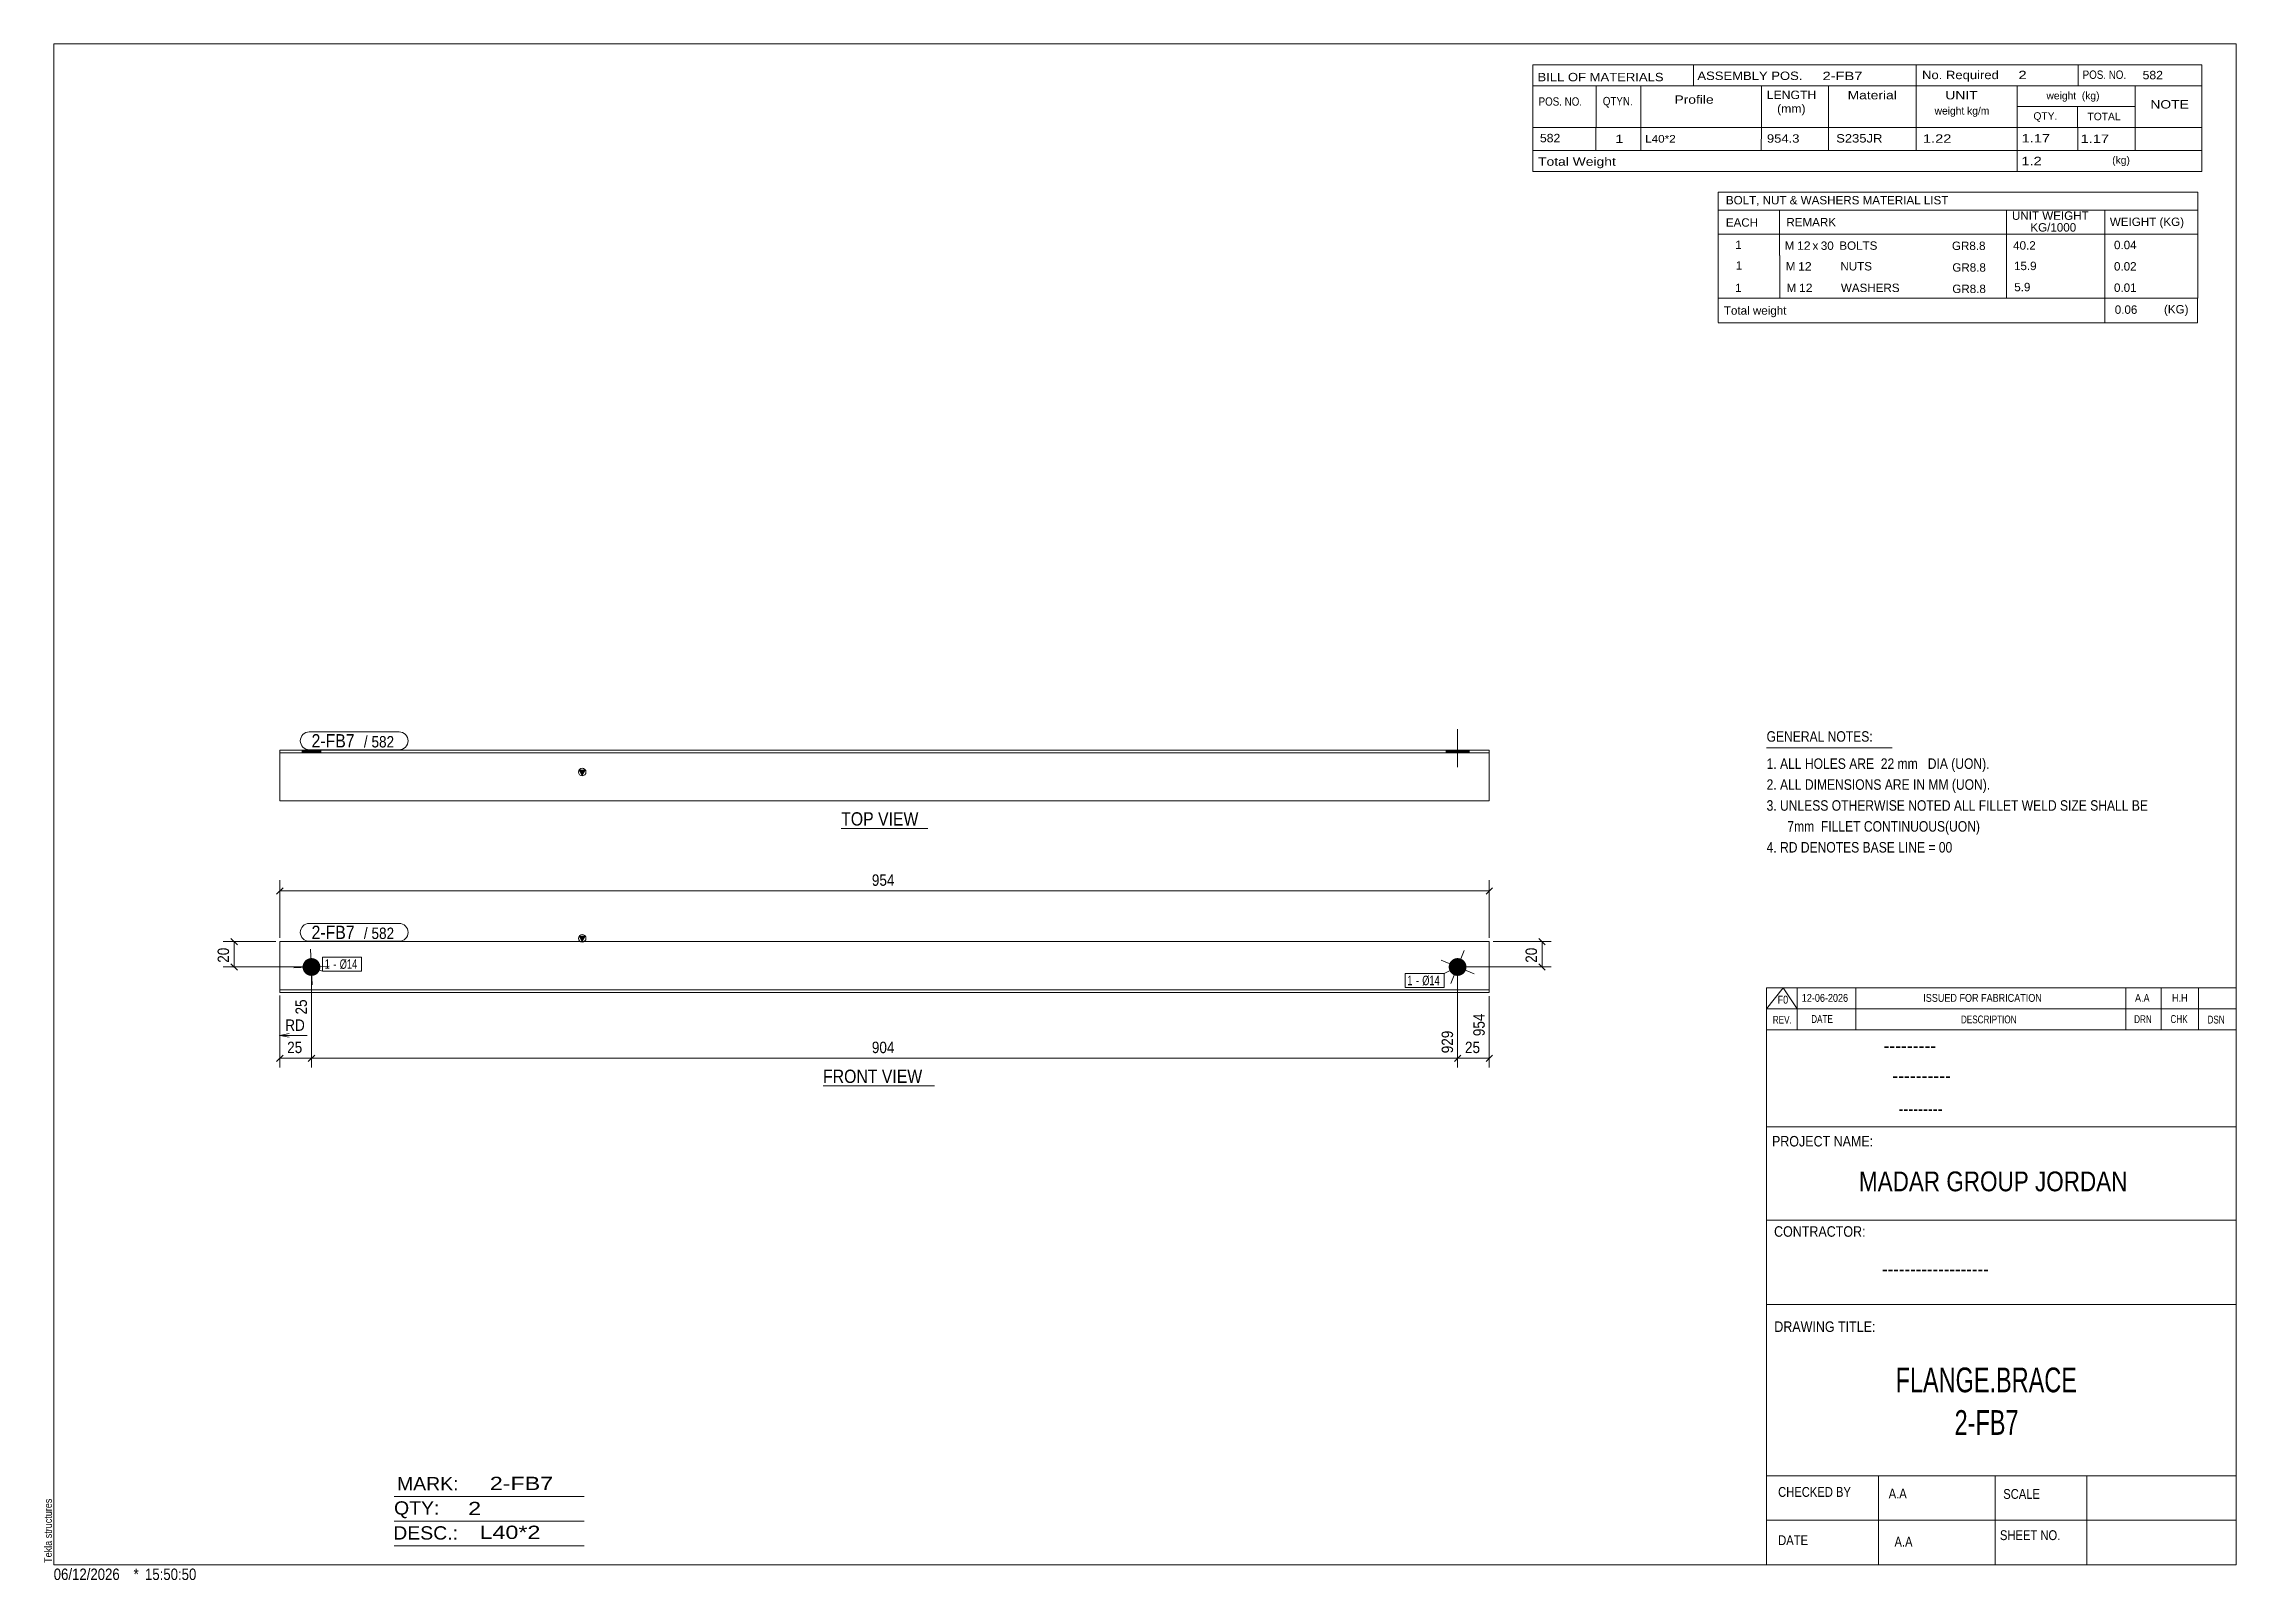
# Model space of a CAD drawing. Header units: millimetres. Extents: x 2 to 579, y 1 to 405.
import ezdxf

# ---------------------------------------------------------------- set-up
doc = ezdxf.new("R2010")
doc.units = ezdxf.units.MM
doc.linetypes.add('XKITLINE00', pattern=[0])
doc.linetypes.add('XKITLINE01', pattern=[4, 1, -1, 1, -1])
for name, color, linetype, lineweight in [('Bolt', 3, 'Continuous', 0), ('BoltMark', 7, 'Continuous', 0), ('Dimensions', 7, 'Continuous', 0), ('DrawingSheet', 5, 'Continuous', 0), ('OtherObjectType', 7, 'Continuous', 0), ('Part', 2, 'Continuous', 0), ('PartMark', 7, 'Continuous', 0)]:
    doc.layers.add(name, color=color, linetype=linetype, lineweight=lineweight)
doc.styles.add('@ARIAL_UNICODE_MS_BOLD', font='ARIAL.TTF')
doc.styles.add('ARIAL', font='ARIAL.TTF')
doc.styles.add('ARIAL_NARROW', font='ARIALN.TTF')
doc.styles.add('COMIC_SANS_MS_BOLD', font='COMICBD.TTF')
doc.styles.add('SWIS721_EX_BT', font='ARIAL.TTF')
doc.styles.add('SWISSE', font='ARIAL.TTF')

# ---------------------------------------------------------------- blocks, each defined once
blk = doc.blocks.new('*A1')
at = {"layer": 'Bolt'}
blk.add_hatch(color=3, dxfattribs=at).paths.add_polyline_path([(70.45, 162.17), (70.45, 162.23), (70.45, 162.28), (70.45, 162.34), (70.46, 162.4), (70.46, 162.45), (70.47, 162.51), (70.48, 162.57), (70.49, 162.62), (70.5, 162.68), (70.51, 162.74), (70.52, 162.79), (70.54, 162.85), (70.55, 162.9), (70.57, 162.96), (70.59, 163.01), (70.61, 163.06), (70.63, 163.12), (70.65, 163.17), (70.68, 163.22), (70.7, 163.27), (70.73, 163.32), (70.76, 163.37), (70.79, 163.42), (70.82, 163.47), (70.85, 163.52), (70.88, 163.57), (70.91, 163.61), (70.95, 163.66), (70.99, 163.7), (71.02, 163.75), (71.06, 163.79), (71.1, 163.83), (71.14, 163.87), (71.18, 163.91), (71.22, 163.95), (71.27, 163.99), (71.31, 164.03), (71.35, 164.06), (71.4, 164.1), (71.45, 164.13), (71.49, 164.16), (71.54, 164.19), (71.59, 164.22), (71.64, 164.25), (71.69, 164.28), (71.74, 164.3), (71.79, 164.33), (71.85, 164.35), (71.9, 164.38), (71.95, 164.4), (72.01, 164.42), (72.06, 164.44), (72.11, 164.45), (72.17, 164.47), (72.23, 164.48), (72.28, 164.5), (72.34, 164.51), (72.39, 164.52), (72.45, 164.53), (72.51, 164.53), (72.56, 164.54), (72.62, 164.54), (72.68, 164.55), (72.73, 164.55), (72.79, 164.55), (72.85, 164.55), (72.91, 164.55), (72.96, 164.54), (73.02, 164.54), (73.08, 164.53), (73.13, 164.52), (73.19, 164.51), (73.25, 164.5), (73.3, 164.49), (73.36, 164.48), (73.41, 164.46), (73.47, 164.45), (73.52, 164.43), (73.58, 164.41), (73.63, 164.39), (73.68, 164.37), (73.74, 164.35), (73.79, 164.32), (73.84, 164.3), (73.89, 164.27), (73.94, 164.24), (73.99, 164.21), (74.04, 164.18), (74.09, 164.15), (74.13, 164.12), (74.18, 164.09), (74.23, 164.05), (74.27, 164.01), (74.31, 163.98), (74.36, 163.94), (74.4, 163.9), (74.44, 163.86), (74.48, 163.82), (74.52, 163.78), (74.56, 163.73), (74.59, 163.69), (74.63, 163.65), (74.66, 163.6), (74.7, 163.55), (74.73, 163.51), (74.76, 163.46), (74.79, 163.41), (74.82, 163.36), (74.85, 163.31), (74.87, 163.26), (74.9, 163.21), (74.92, 163.15), (74.94, 163.1), (74.96, 163.05), (74.98, 162.99), (75, 162.94), (75.02, 162.89), (75.03, 162.83), (75.05, 162.77), (75.06, 162.72), (75.07, 162.66), (75.08, 162.61), (75.09, 162.55), (75.1, 162.49), (75.11, 162.44), (75.11, 162.38), (75.11, 162.32), (75.12, 162.27), (75.12, 162.21), (75.12, 162.15), (75.11, 162.09), (75.11, 162.04), (75.1, 161.98), (75.1, 161.92), (75.09, 161.87), (75.08, 161.81), (75.07, 161.75), (75.06, 161.7), (75.04, 161.64), (75.03, 161.59), (75.01, 161.53), (75, 161.48), (74.98, 161.42), (74.96, 161.37), (74.94, 161.32), (74.91, 161.26), (74.89, 161.21), (74.86, 161.16), (74.84, 161.11), (74.81, 161.06), (74.78, 161.01), (74.75, 160.96), (74.72, 160.91), (74.69, 160.87), (74.65, 160.82), (74.62, 160.77), (74.58, 160.73), (74.54, 160.69), (74.51, 160.64), (74.47, 160.6), (74.43, 160.56), (74.39, 160.52), (74.34, 160.48), (74.3, 160.44), (74.26, 160.41), (74.21, 160.37), (74.17, 160.34), (74.12, 160.3), (74.07, 160.27), (74.02, 160.24), (73.98, 160.21), (73.93, 160.18), (73.88, 160.15), (73.82, 160.13), (73.77, 160.1), (73.72, 160.08), (73.67, 160.06), (73.61, 160.04), (73.56, 160.02), (73.51, 160), (73.45, 159.98), (73.4, 159.97), (73.34, 159.95), (73.29, 159.94), (73.23, 159.93), (73.17, 159.92), (73.12, 159.91), (73.06, 159.9), (73, 159.89), (72.95, 159.89), (72.89, 159.89), (72.83, 159.88), (72.77, 159.88), (72.72, 159.88), (72.66, 159.89), (72.6, 159.89), (72.55, 159.9), (72.49, 159.9), (72.43, 159.91), (72.38, 159.92), (72.32, 159.93), (72.26, 159.94), (72.21, 159.96), (72.15, 159.97), (72.1, 159.99), (72.04, 160), (71.99, 160.02), (71.94, 160.04), (71.88, 160.06), (71.83, 160.09), (71.78, 160.11), (71.73, 160.14), (71.68, 160.16), (71.63, 160.19), (71.58, 160.22), (71.53, 160.25), (71.48, 160.28), (71.43, 160.31), (71.39, 160.35), (71.34, 160.38), (71.3, 160.42), (71.25, 160.46), (71.21, 160.49), (71.17, 160.53), (71.13, 160.57), (71.09, 160.61), (71.05, 160.66), (71.01, 160.7), (70.97, 160.74), (70.94, 160.79), (70.9, 160.83), (70.87, 160.88), (70.84, 160.93), (70.81, 160.98), (70.78, 161.02), (70.75, 161.07), (70.72, 161.12), (70.7, 161.18), (70.67, 161.23), (70.65, 161.28), (70.62, 161.33), (70.6, 161.39), (70.58, 161.44), (70.56, 161.49), (70.55, 161.55), (70.53, 161.6), (70.52, 161.66), (70.5, 161.71), (70.49, 161.77), (70.48, 161.83), (70.47, 161.88), (70.47, 161.94), (70.46, 162), (70.46, 162.05), (70.45, 162.11)], flags=17)
at = {"layer": 'Bolt', "color": 3, "linetype": 'XKITLINE00', "lineweight": 0}
for p, q in [((77.45, 162.43), (68.12, 162.01)), ((72.99, 157.55), (72.57, 166.88))]:
    blk.add_line(p, q, dxfattribs=at)
blk = doc.blocks.new('*A2')
at = {"layer": 'Bolt'}
blk.add_hatch(color=3, dxfattribs=at).paths.add_polyline_path([(373.29, 160.08), (373.24, 160.1), (373.19, 160.13), (373.14, 160.15), (373.09, 160.18), (373.04, 160.21), (372.99, 160.24), (372.94, 160.27), (372.9, 160.3), (372.85, 160.34), (372.8, 160.37), (372.76, 160.41), (372.71, 160.44), (372.67, 160.48), (372.63, 160.52), (372.59, 160.56), (372.55, 160.6), (372.51, 160.64), (372.47, 160.68), (372.43, 160.73), (372.4, 160.77), (372.36, 160.82), (372.33, 160.86), (372.3, 160.91), (372.26, 160.96), (372.23, 161.01), (372.21, 161.06), (372.18, 161.11), (372.15, 161.16), (372.13, 161.21), (372.1, 161.26), (372.08, 161.31), (372.06, 161.37), (372.04, 161.42), (372.02, 161.47), (372, 161.53), (371.98, 161.58), (371.97, 161.64), (371.96, 161.69), (371.94, 161.75), (371.93, 161.81), (371.92, 161.86), (371.92, 161.92), (371.91, 161.98), (371.9, 162.03), (371.9, 162.09), (371.9, 162.15), (371.9, 162.2), (371.9, 162.26), (371.9, 162.32), (371.9, 162.38), (371.91, 162.43), (371.91, 162.49), (371.92, 162.55), (371.93, 162.6), (371.94, 162.66), (371.95, 162.72), (371.96, 162.77), (371.98, 162.83), (371.99, 162.88), (372.01, 162.94), (372.03, 162.99), (372.05, 163.05), (372.07, 163.1), (372.09, 163.15), (372.12, 163.2), (372.14, 163.26), (372.17, 163.31), (372.19, 163.36), (372.22, 163.41), (372.25, 163.46), (372.28, 163.5), (372.32, 163.55), (372.35, 163.6), (372.38, 163.64), (372.42, 163.69), (372.46, 163.73), (372.49, 163.77), (372.53, 163.82), (372.57, 163.86), (372.61, 163.9), (372.65, 163.94), (372.7, 163.98), (372.74, 164.01), (372.78, 164.05), (372.83, 164.08), (372.88, 164.12), (372.92, 164.15), (372.97, 164.18), (373.02, 164.21), (373.07, 164.24), (373.12, 164.27), (373.17, 164.3), (373.22, 164.32), (373.27, 164.35), (373.33, 164.37), (373.38, 164.39), (373.43, 164.41), (373.49, 164.43), (373.54, 164.45), (373.6, 164.46), (373.65, 164.48), (373.71, 164.49), (373.76, 164.5), (373.82, 164.51), (373.88, 164.52), (373.93, 164.53), (373.99, 164.54), (374.05, 164.54), (374.1, 164.55), (374.16, 164.55), (374.22, 164.55), (374.28, 164.55), (374.33, 164.55), (374.39, 164.54), (374.45, 164.54), (374.5, 164.53), (374.56, 164.53), (374.62, 164.52), (374.67, 164.51), (374.73, 164.5), (374.79, 164.48), (374.84, 164.47), (374.9, 164.45), (374.95, 164.44), (375, 164.42), (375.06, 164.4), (375.11, 164.38), (375.16, 164.35), (375.22, 164.33), (375.27, 164.31), (375.32, 164.28), (375.37, 164.25), (375.42, 164.22), (375.47, 164.19), (375.52, 164.16), (375.56, 164.13), (375.61, 164.1), (375.66, 164.06), (375.7, 164.03), (375.74, 163.99), (375.79, 163.95), (375.83, 163.91), (375.87, 163.87), (375.91, 163.83), (375.95, 163.79), (375.99, 163.75), (376.03, 163.71), (376.06, 163.66), (376.1, 163.62), (376.13, 163.57), (376.16, 163.52), (376.19, 163.47), (376.23, 163.43), (376.25, 163.38), (376.28, 163.33), (376.31, 163.28), (376.33, 163.22), (376.36, 163.17), (376.38, 163.12), (376.4, 163.07), (376.42, 163.01), (376.44, 162.96), (376.46, 162.91), (376.48, 162.85), (376.49, 162.8), (376.5, 162.74), (376.52, 162.68), (376.53, 162.63), (376.54, 162.57), (376.54, 162.51), (376.55, 162.46), (376.56, 162.4), (376.56, 162.34), (376.56, 162.29), (376.56, 162.23), (376.56, 162.17), (376.56, 162.11), (376.56, 162.06), (376.55, 162), (376.55, 161.94), (376.54, 161.89), (376.53, 161.83), (376.52, 161.77), (376.51, 161.72), (376.5, 161.66), (376.48, 161.61), (376.47, 161.55), (376.45, 161.5), (376.43, 161.44), (376.41, 161.39), (376.39, 161.33), (376.37, 161.28), (376.34, 161.23), (376.32, 161.18), (376.29, 161.13), (376.27, 161.08), (376.24, 161.03), (376.21, 160.98), (376.18, 160.93), (376.14, 160.88), (376.11, 160.84), (376.08, 160.79), (376.04, 160.75), (376, 160.7), (375.97, 160.66), (375.93, 160.62), (375.89, 160.58), (375.85, 160.53), (375.81, 160.5), (375.76, 160.46), (375.72, 160.42), (375.67, 160.38), (375.63, 160.35), (375.58, 160.32), (375.54, 160.28), (375.49, 160.25), (375.44, 160.22), (375.39, 160.19), (375.34, 160.16), (375.29, 160.14), (375.24, 160.11), (375.19, 160.09), (375.13, 160.07), (375.08, 160.04), (375.03, 160.02), (374.97, 160), (374.92, 159.99), (374.86, 159.97), (374.81, 159.96), (374.75, 159.94), (374.7, 159.93), (374.64, 159.92), (374.58, 159.91), (374.53, 159.9), (374.47, 159.9), (374.41, 159.89), (374.36, 159.89), (374.3, 159.88), (374.24, 159.88), (374.18, 159.88), (374.13, 159.89), (374.07, 159.89), (374.01, 159.89), (373.96, 159.9), (373.9, 159.91), (373.84, 159.92), (373.79, 159.93), (373.73, 159.94), (373.67, 159.95), (373.62, 159.96), (373.56, 159.98), (373.51, 160), (373.45, 160.02), (373.4, 160.04), (373.35, 160.06)], flags=17)
at = {"layer": 'Bolt', "color": 3, "linetype": 'XKITLINE00', "lineweight": 0}
for p, q in [((378.55, 160.45), (369.91, 163.98)), ((375.99, 166.54), (372.47, 157.9))]:
    blk.add_line(p, q, dxfattribs=at)
blk = doc.blocks.new('*A3')
at = {"layer": 'Part'}
blk.add_hatch(color=2, dxfattribs=at).paths.add_polyline_path([(143.18, 170.28), (144.78, 170.28), (143.98, 168.88)], flags=17)
at = {"layer": 'Part', "color": 2, "linetype": 'XKITLINE00', "lineweight": 0}
for p, q in [((64.45, 168.88), (64.45, 155.55)), ((64.45, 168.88), (382.56, 168.88)), ((143.98, 168.88), (143.18, 170.28)), ((143.18, 170.28), (144.78, 170.28)), ((144.78, 170.28), (143.98, 168.88)), ((382.56, 168.88), (382.56, 156.22)), ((64.45, 156.22), (382.56, 156.22)), ((382.56, 156.22), (382.56, 155.55)), ((64.45, 155.55), (382.56, 155.55))]:
    blk.add_line(p, q, dxfattribs=at)
blk.add_circle((143.98, 169.78), 1, dxfattribs=at)
blk = doc.blocks.new('*A4')
at = {"layer": 'Bolt'}
blk.add_hatch(color=3, dxfattribs=at).paths.add_polyline_path([(75.22, 219.25), (75.22, 218.58), (70.35, 218.58), (70.35, 219.25)], flags=17)
at = {"layer": 'Bolt', "color": 3, "linetype": 'XKITLINE00', "lineweight": 0}
for p, q in [((70.35, 218.58), (70.35, 219.25)), ((72.78, 218.58), (72.78, 219.25)), ((75.22, 218.58), (75.22, 219.25))]:
    blk.add_line(p, q, dxfattribs=at)
blk = doc.blocks.new('*A5')
at = {"layer": 'Bolt'}
blk.add_hatch(color=3, dxfattribs=at).paths.add_polyline_path([(377.27, 219.25), (377.27, 218.58), (371.19, 218.58), (371.19, 219.25)], flags=17)
at = {"layer": 'Bolt', "color": 3, "linetype": 'XKITLINE00', "lineweight": 0}
for p, q in [((371.19, 218.58), (371.19, 219.25)), ((374.23, 214.75), (374.23, 224.75)), ((377.27, 218.58), (377.27, 219.25))]:
    blk.add_line(p, q, dxfattribs=at)
blk = doc.blocks.new('*A6')
at = {"layer": 'Part'}
blk.add_hatch(color=2, dxfattribs=at).paths.add_polyline_path([(143.18, 213.98), (144.78, 213.98), (143.98, 212.58)], flags=17)
at = {"layer": 'Part', "color": 2, "linetype": 'XKITLINE00', "lineweight": 0}
for p, q in [((64.45, 219.25), (64.45, 218.58)), ((382.56, 219.25), (64.45, 219.25)), ((382.56, 218.58), (382.56, 219.25)), ((382.56, 218.58), (64.45, 218.58)), ((64.45, 218.58), (64.45, 205.92)), ((143.98, 212.58), (143.18, 213.98)), ((143.18, 213.98), (144.78, 213.98)), ((144.78, 213.98), (143.98, 212.58)), ((382.56, 205.92), (382.56, 218.58)), ((382.56, 205.92), (64.45, 205.92))]:
    blk.add_line(p, q, dxfattribs=at)
at = {"layer": 'Part', "color": 7, "linetype": 'XKITLINE01', "lineweight": 0}
blk.add_line((64.45, 218.58), (64.45, 219.25), dxfattribs=at)
at = {"layer": 'Part', "color": 2, "linetype": 'XKITLINE00', "lineweight": 0}
blk.add_circle((143.98, 213.48), 1, dxfattribs=at)
blk = doc.blocks.new('*A7')
at = {"layer": 'DrawingSheet', "color": 5, "linetype": 'XKITLINE00', "lineweight": 0}
for p, q in [((579, 405), (5, 405)), ((5, 405), (5, 5)), ((579, 5), (579, 405)), ((5, 5), (579, 5))]:
    blk.add_line(p, q, dxfattribs=at)
at = {"layer": 'DrawingSheet', "color": 5, "style": 'ARIAL', "width": 0.85}
blk.add_text('Tekla structures', height=2, rotation=90, dxfattribs=at).set_placement((4.5, 5.5))
blk = doc.blocks.new('*A8')
at = {"layer": 'OtherObjectType', "color": 7, "linetype": 'XKITLINE00', "lineweight": 0}
for p, q in [((442.76, 365.95), (442.75, 354.95)), ((442.76, 365.95), (568.88, 365.95)), ((568.88, 365.95), (568.88, 354.95)), ((442.75, 361.3), (568.88, 361.3)), ((458.87, 361.31), (458.87, 354.95)), ((518.57, 361.31), (518.57, 354.95)), ((544.47, 361.29), (544.47, 354.95)), ((442.76, 354.92), (442.76, 349.42)), ((442.77, 354.95), (568.88, 354.95)), ((458.92, 354.95), (458.92, 349.33)), ((518.57, 354.95), (518.57, 349.33)), ((544.5, 354.95), (544.5, 349.45)), ((568.88, 354.95), (568.88, 349.45)), ((442.79, 349.33), (442.79, 343.72)), ((458.95, 349.33), (458.95, 343.71)), ((518.57, 349.33), (518.57, 343.71)), ((544.5, 349.33), (544.5, 343.83)), ((568.88, 349.33), (568.88, 343.83)), ((442.79, 343.7), (442.79, 338.13)), ((458.95, 343.71), (458.95, 338.09)), ((518.57, 343.71), (518.57, 338.09)), ((544.5, 343.71), (544.5, 338.1)), ((568.88, 343.71), (568.88, 338.1)), ((568.88, 338.1), (442.75, 338.13)), ((442.78, 338.09), (442.78, 331.69)), ((442.85, 338.09), (568.87, 338.09)), ((544.5, 338.06), (544.5, 331.64)), ((568.87, 338.06), (568.87, 331.65)), ((442.77, 331.65), (568.87, 331.65))]:
    blk.add_line(p, q, dxfattribs=at)
at = {"layer": 'OtherObjectType', "color": 7, "style": 'ARIAL_NARROW'}
for s, width, p in [('BOLT, NUT & WASHERS MATERIAL LIST', 1.211571, (444.79, 362.79)), ('EACH', 1.211571, (444.78, 356.92)), ('REMARK', 1.211571, (460.7, 357.01)), ('UNIT WEIGHT', 1.211571, (520.03, 358.72)), (' KG/1000', 1.211571, (524.02, 355.63)), ('WEIGHT (KG)', 1.211571, (545.78, 357.1)), ('1', 1.211571, (447.26, 351.05)), ('M', 1.211571, (460.26, 350.85)), ('12', 1.275, (463.5, 350.83)), ('x', 1.211571, (467.58, 350.83)), ('30', 1.211571, (469.76, 350.82)), ('BOLTS', 1.211571, (474.63, 350.84)), ('GR8.8', 1.211571, (504.25, 350.79)), ('40.2', 1.211571, (520.34, 350.88)), ('0.04', 1.211571, (546.87, 351.01)), ('1', 1.211571, (447.4, 345.61)), ('M', 1.211571, (460.54, 345.41)), ('12', 1.275, (463.78, 345.39)), ('NUTS', 1.211571, (474.91, 345.41)), ('GR8.8', 1.211571, (504.35, 345.09)), ('15.9', 1.211571, (520.56, 345.5)), ('0.02', 1.211571, (546.87, 345.39)), ('1', 1.211571, (447.24, 339.74)), ('M', 1.211571, (460.76, 339.74)), ('12', 1.275, (464, 339.72)), ('WASHERS', 1.211571, (475.04, 339.73)), ('GR8.8', 1.211571, (504.35, 339.47)), ('5.9', 1.211571, (520.64, 339.94)), ('0.01', 1.211571, (546.87, 339.78)), ('Total weight', 1.211571, (444.26, 333.77)), ('0.06', 1.211571, (547.07, 334)), ('(KG)', 1.211571, (560.02, 334.1))]:
    blk.add_text(s, height=2.2, dxfattribs=dict(at, width=width)).set_placement(p)
blk = doc.blocks.new('*A9')
at = {"layer": 'OtherObjectType', "color": 7, "linetype": 'XKITLINE00', "lineweight": 0}
blk.add_line((455.5, 219.82), (488.5, 219.82), dxfattribs=at)
at = {"layer": 'OtherObjectType', "color": 7, "style": 'ARIAL_NARROW', "width": 1.008832}
for s, p in [('GENERAL NOTES:', (455.5, 221.47)), ('1. ALL HOLES ARE  22 mm   DIA (UON).', (455.5, 214.32)), ('2. ALL DIMENSIONS ARE IN MM (UON).', (455.5, 208.82)), ('3. UNLESS OTHERWISE NOTED ALL FILLET WELD SIZE SHALL BE', (455.5, 203.32)), ('7mm  FILLET CONTINUOUS(UON)', (460.95, 197.82)), ('4. RD DENOTES BASE LINE = 00', (455.5, 192.32))]:
    blk.add_text(s, height=2.75, dxfattribs=at).set_placement(p)
blk = doc.blocks.new('*A10')
at = {"layer": 'OtherObjectType', "color": 7, "linetype": 'XKITLINE00', "lineweight": 0}
for p, q in [((455.5, 156.76), (579, 156.76)), ((455.5, 151.21), (459.82, 156.76)), ((455.5, 151.21), (455.5, 156.76)), ((459.82, 156.76), (463.53, 151.21)), ((463.53, 151.21), (463.53, 156.76)), ((478.97, 151.21), (478.97, 156.76)), ((549.98, 151.21), (549.98, 156.76)), ((559.24, 151.21), (559.24, 156.76)), ((569.12, 151.21), (569.12, 156.76)), ((579, 151.21), (579, 156.76)), ((455.5, 151.21), (579, 151.21)), ((455.5, 145.65), (455.5, 151.21)), ((459.21, 151.21), (579, 151.21)), ((463.53, 145.65), (463.53, 151.21)), ((478.97, 145.65), (478.97, 151.21)), ((549.98, 145.65), (549.98, 151.21)), ((559.24, 145.65), (559.24, 151.21)), ((569.12, 145.65), (569.12, 151.21)), ((579, 145.65), (579, 151.21))]:
    blk.add_line(p, q, dxfattribs=at)
at = {"layer": 'OtherObjectType', "color": 7, "style": 'ARIAL_NARROW'}
for s, height, width, p in [('F0', 2.058, 1.008832, (458.4, 152.59)), ('12-06-2026', 2.058, 1.008832, (464.76, 153.06)), ('ISSUED FOR FABRICATION', 2.0583, 1.008832, (496.71, 153.06)), ('A.A', 2.058, 1.008832, (552.4, 153.06)), ('H.H', 2.058, 1.008832, (562.13, 153.06)), ('REV.', 2.058, 0.907949, (457.13, 147.31)), ('DATE', 2.058, 0.907949, (467.23, 147.5)), ('DESCRIPTION', 2.0583, 0.907949, (506.61, 147.39)), ('DRN', 2.058, 0.907949, (552.17, 147.47)), ('CHK', 2.058, 0.907949, (561.72, 147.5)), ('DSN', 2.058, 0.907949, (571.47, 147.35))]:
    blk.add_text(s, height=height, dxfattribs=dict(at, width=width)).set_placement(p)
blk = doc.blocks.new('*A11')
at = {"layer": 'OtherObjectType', "color": 6, "linetype": 'XKITLINE00', "lineweight": 0}
for p, q in [((94.5, 23), (144.5, 23)), ((94.5, 16.5), (144.5, 16.5)), ((94.5, 10), (144.5, 10))]:
    blk.add_line(p, q, dxfattribs=at)
at = {"layer": 'OtherObjectType', "color": 6, "style": 'ARIAL_NARROW'}
for s, width, p in [('MARK:', 1.275, (95.27, 24.58)), ('2-FB7', 1.525501, (119.69, 24.65)), ('QTY:', 1.275, (94.5, 18.19)), ('2', 1.525501, (113.99, 18.05)), ('DESC.:', 1.275, (94.29, 11.63)), ('L40*2', 1.525501, (117, 11.79))]:
    blk.add_text(s, height=3.5, dxfattribs=dict(at, width=width)).set_placement(p)
blk = doc.blocks.new('*A12')
at = {"layer": 'OtherObjectType', "color": 2, "linetype": 'XKITLINE00', "lineweight": 0}
for p, q in [((455.5, 145.65), (579, 145.65)), ((455.5, 5), (455.5, 145.64)), ((578.98, 145.64), (579, 5)), ((579, 120.14), (455.5, 120.14)), ((455.5, 95.63), (579, 95.63)), ((579, 73.49), (455.5, 73.49)), ((579, 28.4), (455.5, 28.4)), ((484.94, 28.4), (484.94, 5)), ((515.62, 5), (515.62, 28.4)), ((539.75, 5), (539.75, 28.4)), ((579, 16.7), (455.5, 16.7)), ((579, 5), (455.5, 5))]:
    blk.add_line(p, q, dxfattribs=at)
at = {"layer": 'OtherObjectType', "color": 4, "style": '@ARIAL_UNICODE_MS_BOLD', "width": 0.85}
blk.add_text('---------', height=3.9, dxfattribs=at).set_placement((486.23, 139.59))
at = {"layer": 'OtherObjectType', "color": 7, "style": 'ARIAL', "width": 0.85}
for s, height, p in [('----------', 3.9, (488.56, 131.77)), ('---------', 3.25, (490.21, 123.31))]:
    blk.add_text(s, height=height, dxfattribs=at).set_placement(p)
at = {"layer": 'OtherObjectType', "color": 3, "width": 0.85}
for s, style, p in [('PROJECT NAME:', 'SWIS721_EX_BT', (456.92, 115.01)), ('CONTRACTOR:', 'SWISSE', (457.47, 91.27)), ('DRAWING TITLE:', 'SWIS721_EX_BT', (457.53, 66.24))]:
    blk.add_text(s, height=2.7618, dxfattribs=dict(at, style=style)).set_placement(p)
at = {"layer": 'OtherObjectType', "color": 7, "width": 0.85}
for s, height, p in [('MADAR GROUP JORDAN', 5.2, (479.79, 103.23)), ('CHECKED BY', 2.592, (458.53, 22.86)), ('A.A', 2.592, (487.61, 22.45)), ('SCALE', 2.592, (517.74, 22.33)), ('DATE', 2.592, (458.54, 10.16)), ('A.A', 2.592, (489.14, 9.76)), ('SHEET NO.', 2.592, (516.87, 11.49))]:
    blk.add_text(s, height=height, dxfattribs=at).set_placement(p)
at = {"layer": 'OtherObjectType', "color": 1}
for s, height, style, width, p in [('-------------------', 3.9, 'COMIC_SANS_MS_BOLD', 0.85, (485.87, 80.86)), ('FLANGE.BRACE', 6.5, 'ARIAL', 0.68, (489.43, 50.37)), ('2-FB7', 6.5, 'ARIAL', 0.68, (504.95, 39.17))]:
    blk.add_text(s, height=height, dxfattribs=dict(at, style=style, width=width)).set_placement(p)
blk = doc.blocks.new('*A13')
at = {"layer": 'OtherObjectType', "color": 7, "linetype": 'XKITLINE00', "lineweight": 0}
for p, q in [((393.98, 399.5), (569.98, 399.5)), ((393.98, 399.5), (393.98, 388.5)), ((436.26, 399.42), (436.26, 393.87)), ((494.85, 394), (494.85, 399.5)), ((537.43, 393.96), (537.43, 399.42)), ((569.98, 394), (569.98, 399.5)), ((393.98, 394), (569.98, 394)), ((410.64, 394), (410.64, 383)), ((422.4, 393.98), (422.4, 383.03)), ((454.12, 393.99), (454.13, 383)), ((471.78, 393.98), (471.78, 383)), ((494.85, 393.98), (494.85, 383)), ((521.43, 394), (521.43, 383)), ((552.42, 394), (552.42, 383)), ((569.98, 394), (569.98, 388.5)), ((393.98, 388.5), (393.98, 383)), ((521.45, 388.52), (552.45, 388.52)), ((537.28, 388.52), (537.28, 383)), ((569.98, 388.5), (569.98, 383)), ((393.98, 383), (569.98, 383)), ((393.98, 383), (393.98, 376.95)), ((410.63, 383), (410.63, 376.95)), ((422.44, 382.99), (422.44, 376.95)), ((454.12, 383), (454.11, 376.95)), ((471.79, 383), (471.79, 376.95)), ((494.87, 383), (494.87, 376.95)), ((521.44, 383), (521.44, 376.95)), ((537.33, 382.95), (537.33, 376.95)), ((552.43, 383), (552.43, 376.95)), ((569.98, 383), (569.98, 376.95)), ((393.98, 376.95), (569.98, 376.95)), ((393.98, 376.95), (393.98, 371.45)), ((521.44, 376.95), (521.44, 371.45)), ((569.98, 376.95), (569.98, 371.45)), ((393.98, 371.45), (569.98, 371.45))]:
    blk.add_line(p, q, dxfattribs=at)
at = {"layer": 'OtherObjectType', "color": 7, "style": 'ARIAL_NARROW'}
for s, height, width, p in [('No. Required', 2.2, 1.36, (496.39, 395.72)), ('2', 2.2, 1.525501, (521.75, 395.72)), ('POS. NO.', 2.2, 1.02, (538.63, 395.79)), ('582', 2.2, 1.270501, (554.4, 395.69)), ('BILL OF MATERIALS', 2.2, 1.36, (395.25, 395.16)), ('ASSEMBLY POS.', 2.2, 1.36, (437.3, 395.5)), ('LENGTH', 2.2, 1.275, (455.54, 390.49)), ('2-FB7', 2.2, 1.525501, (470.23, 395.46)), ('Material', 2.2, 1.445, (476.81, 390.41)), ('UNIT', 2.2, 1.445, (502.52, 390.4)), ('weight  (kg)', 1.98, 1.19, (529.11, 390.39)), ('POS. NO.', 2.2, 1.02, (395.53, 388.74)), ('QTYN.', 2.2, 1.02, (412.42, 388.84)), ('Profile', 2.2, 1.445, (431.26, 389.25)), ('(mm)', 2.2, 1.275, (458.26, 386.86)), ('weight kg/m', 1.98, 1.19, (499.69, 386.4)), ('QTY.', 1.98, 1.19, (525.68, 385.03)), ('TOTAL', 1.98, 1.19, (539.9, 384.91)), ('NOTE', 2.2, 1.445, (556.44, 387.99)), ('582', 2.2, 1.270501, (395.89, 379.12)), ('1', 2.2, 1.525501, (415.71, 378.91)), ('L40*2', 1.98, 1.355501, (423.56, 379.04)), ('954.3', 2.2, 1.355501, (455.59, 379.01)), ('S235JR', 2.2, 1.355501, (473.81, 379.05)), ('1.22', 2.2, 1.525501, (496.62, 378.99)), ('1.17', 2.2, 1.525501, (522.57, 379.07)), ('1.17', 2.2, 1.525501, (538.08, 378.94)), ('Total Weight', 2.2, 1.445, (395.4, 372.94)), ('1.2', 2.2, 1.525501, (522.52, 373.09)), ('(kg)', 1.98, 1.19, (546.4, 373.46))]:
    blk.add_text(s, height=height, dxfattribs=dict(at, width=width)).set_placement(p)
blk = doc.blocks.new('*A14')
at = {"layer": 'OtherObjectType', "color": 7, "style": 'ARIAL_NARROW', "width": 1.008832}
for s, p in [('06/12/2026', (4.99, 1)), ('*', (26, 1)), ('15:50:50', (29, 1))]:
    blk.add_text(s, height=3, dxfattribs=at).set_placement(p)
blk = doc.blocks.new('*A15')
at = {"layer": 'Dimensions', "color": 7, "linetype": 'XKITLINE00', "lineweight": 0}
for p, q in [((63.45, 168.88), (49.6, 168.88)), ((51.6, 169.73), (53.3, 168.03)), ((52.45, 162.22), (52.45, 168.88)), ((71.78, 162.22), (49.6, 162.22)), ((51.6, 163.07), (53.3, 161.37))]:
    blk.add_line(p, q, dxfattribs=at)
at = {"layer": 'Dimensions', "color": 3}
for p in [(52.45, 168.88), (52.45, 162.22)]:
    blk.add_point(p, dxfattribs=at)
at = {"layer": 'Dimensions', "color": 3, "style": 'ARIAL', "width": 0.85}
blk.add_text('20', height=3, rotation=90.00021, dxfattribs=at).set_placement((51.1, 163.32))
blk = doc.blocks.new('*A16')
at = {"layer": 'Dimensions', "color": 7, "linetype": 'XKITLINE00', "lineweight": 0}
for p, q in [((383.56, 168.88), (398.85, 168.88)), ((395.6, 169.73), (397.3, 168.03)), ((396.45, 162.22), (396.45, 168.88)), ((375.23, 162.22), (398.85, 162.22)), ((395.6, 163.07), (397.3, 161.37))]:
    blk.add_line(p, q, dxfattribs=at)
at = {"layer": 'Dimensions', "color": 3}
for p in [(396.45, 168.88), (396.45, 162.22)]:
    blk.add_point(p, dxfattribs=at)
at = {"layer": 'Dimensions', "color": 3, "style": 'ARIAL', "width": 0.85}
blk.add_text('20', height=3, rotation=90.00021, dxfattribs=at).set_placement((395.1, 163.32))
blk = doc.blocks.new('*A17')
at = {"layer": 'Dimensions', "color": 7, "linetype": 'XKITLINE00', "lineweight": 0}
for p, q in [((64.45, 169.88), (64.45, 185.07)), ((382.56, 169.88), (382.56, 185.07)), ((65.3, 183.07), (63.6, 181.37)), ((64.45, 182.22), (382.56, 182.22)), ((383.41, 183.07), (381.71, 181.37))]:
    blk.add_line(p, q, dxfattribs=at)
at = {"layer": 'Dimensions', "color": 3}
for p in [(64.45, 182.22), (382.56, 182.22)]:
    blk.add_point(p, dxfattribs=at)
at = {"layer": 'Dimensions', "color": 3, "style": 'ARIAL', "width": 0.85}
blk.add_text('954', height=3, dxfattribs=at).set_placement((220.17, 183.57))
blk = doc.blocks.new('*A18')
at = {"layer": 'Dimensions', "color": 7, "linetype": 'XKITLINE00', "lineweight": 0}
for p, q in [((72.78, 161.22), (72.78, 135.82)), ((64.45, 154.69), (64.45, 142.15)), ((64.45, 154.55), (64.45, 135.82)), ((66.95, 144.72), (64.45, 144.22)), ((66.95, 143.72), (64.45, 144.22)), ((71.67, 144.22), (64.45, 144.22)), ((65.3, 139.07), (63.6, 137.37)), ((73.63, 139.07), (71.93, 137.37)), ((64.45, 138.22), (72.78, 138.22))]:
    blk.add_line(p, q, dxfattribs=at)
at = {"layer": 'Dimensions', "color": 7}
blk.add_point((64.45, 144.22), dxfattribs=at)
at = {"layer": 'Dimensions', "color": 3}
for p in [(64.45, 138.22), (72.78, 138.22)]:
    blk.add_point(p, dxfattribs=at)
at = {"layer": 'Dimensions', "color": 3, "style": 'ARIAL', "width": 0.85}
blk.add_text('25', height=3, rotation=90.00021, dxfattribs=at).set_placement((71.58, 149.72))
for s, p in [('RD', (65.89, 145.42)), ('25', (66.39, 139.57))]:
    blk.add_text(s, height=3, dxfattribs=at).set_placement(p)
blk = doc.blocks.new('*A19')
at = {"layer": 'Dimensions', "color": 7, "linetype": 'XKITLINE00', "lineweight": 0}
for p, q in [((72.78, 161.22), (72.78, 135.82)), ((374.23, 161.22), (374.23, 135.82)), ((73.63, 139.07), (71.93, 137.37)), ((375.08, 139.07), (373.38, 137.37)), ((72.78, 138.22), (374.23, 138.22))]:
    blk.add_line(p, q, dxfattribs=at)
at = {"layer": 'Dimensions', "color": 3}
for p in [(72.78, 138.22), (374.23, 138.22)]:
    blk.add_point(p, dxfattribs=at)
at = {"layer": 'Dimensions', "color": 3, "style": 'ARIAL', "width": 0.85}
blk.add_text('929', height=3, rotation=90.00021, dxfattribs=at).set_placement((373.03, 139.52))
blk.add_text('904', height=3, dxfattribs=at).set_placement((220.17, 139.57))
blk = doc.blocks.new('*A20')
at = {"layer": 'Dimensions', "color": 7, "linetype": 'XKITLINE00', "lineweight": 0}
for p, q in [((374.23, 161.22), (374.23, 135.82)), ((382.56, 154.55), (382.56, 135.82)), ((375.08, 139.07), (373.38, 137.37)), ((383.41, 139.07), (381.71, 137.37)), ((374.23, 138.22), (382.56, 138.22))]:
    blk.add_line(p, q, dxfattribs=at)
at = {"layer": 'Dimensions', "color": 3}
for p in [(374.23, 138.22), (382.56, 138.22)]:
    blk.add_point(p, dxfattribs=at)
at = {"layer": 'Dimensions', "color": 3, "style": 'ARIAL', "width": 0.85}
blk.add_text('954', height=3, rotation=90.00021, dxfattribs=at).set_placement((381.36, 144.02))
blk.add_text('25', height=3, dxfattribs=at).set_placement((376.17, 139.57))
blk = doc.blocks.new('*A21')
at = {"layer": 'BoltMark', "color": 7, "linetype": 'XKITLINE00', "lineweight": 0}
for p, q in [((374.23, 162.22), (370.69, 160.53)), ((360.4, 160.53), (370.69, 160.53)), ((360.4, 156.83), (360.4, 160.53)), ((360.4, 156.83), (370.69, 156.83)), ((370.69, 156.83), (370.69, 160.53))]:
    blk.add_line(p, q, dxfattribs=at)
at = {"layer": 'BoltMark', "color": 3, "style": 'ARIAL_NARROW', "width": 0.85}
for s, p in [('1', (361, 157.43)), ('-', (363.27, 157.43)), ('Ø14', (364.93, 157.43))]:
    blk.add_text(s, height=2.5, dxfattribs=at).set_placement(p)
blk = doc.blocks.new('*A22')
at = {"layer": 'BoltMark', "color": 7, "linetype": 'XKITLINE00', "lineweight": 0}
for p, q in [((72.78, 162.22), (75.68, 161.14)), ((75.68, 164.84), (85.98, 164.84)), ((75.68, 161.14), (75.68, 164.84)), ((85.98, 161.14), (85.98, 164.84)), ((75.68, 161.14), (85.98, 161.14))]:
    blk.add_line(p, q, dxfattribs=at)
at = {"layer": 'BoltMark', "color": 3, "style": 'ARIAL_NARROW', "width": 0.85}
for s, p in [('1', (76.28, 161.74)), ('-', (78.55, 161.74)), ('Ø14', (80.21, 161.74))]:
    blk.add_text(s, height=2.5, dxfattribs=at).set_placement(p)
blk = doc.blocks.new('*A23')
at = {"layer": 'PartMark', "color": 7, "linetype": 'XKITLINE00', "lineweight": 0}
for p, q in [((72.2, 173.68), (95.85, 173.68)), ((72.2, 168.98), (95.85, 168.98))]:
    blk.add_line(p, q, dxfattribs=at)
for centre, start, end in [((72.2, 171.33), 90, 270), ((95.85, 171.33), 270, 90)]:
    blk.add_arc(centre, 2.35, start, end, dxfattribs=at)
at = {"layer": 'PartMark', "color": 1, "style": 'ARIAL', "width": 0.85}
blk.add_text('2-FB7', height=3.5, dxfattribs=at).set_placement((72.8, 169.58))
at = {"layer": 'PartMark', "color": 3, "style": 'ARIAL', "width": 0.85}
for s, p in [('/', (86.56, 169.58)), ('582', (88.57, 169.58))]:
    blk.add_text(s, height=3, dxfattribs=at).set_placement(p)
blk = doc.blocks.new('*A24')
at = {"layer": 'OtherObjectType', "color": 7, "linetype": 'XKITLINE00', "lineweight": 0}
blk.add_line((207.33, 130.97), (236.62, 130.97), dxfattribs=at)
at = {"layer": 'OtherObjectType', "color": 7, "style": 'ARIAL', "width": 0.85}
blk.add_text('FRONT VIEW', height=3.5, dxfattribs=at).set_placement((207.33, 131.72))
blk = doc.blocks.new('*A25')
at = {"layer": 'PartMark', "color": 7, "linetype": 'XKITLINE00', "lineweight": 0}
for p, q in [((72.2, 224.05), (95.85, 224.05)), ((72.2, 219.35), (95.85, 219.35))]:
    blk.add_line(p, q, dxfattribs=at)
for centre, start, end in [((72.2, 221.7), 90, 270), ((95.85, 221.7), 270, 90)]:
    blk.add_arc(centre, 2.35, start, end, dxfattribs=at)
at = {"layer": 'PartMark', "color": 1, "style": 'ARIAL', "width": 0.85}
blk.add_text('2-FB7', height=3.5, dxfattribs=at).set_placement((72.8, 219.95))
at = {"layer": 'PartMark', "color": 3, "style": 'ARIAL', "width": 0.85}
for s, p in [('/', (86.56, 219.95)), ('582', (88.57, 219.95))]:
    blk.add_text(s, height=3, dxfattribs=at).set_placement(p)
blk = doc.blocks.new('*A26')
at = {"layer": 'OtherObjectType', "color": 7, "linetype": 'XKITLINE00', "lineweight": 0}
blk.add_line((212.1, 198.67), (234.92, 198.67), dxfattribs=at)
at = {"layer": 'OtherObjectType', "color": 7, "style": 'ARIAL', "width": 0.85}
blk.add_text('TOP VIEW', height=3.5, dxfattribs=at).set_placement((212.1, 199.42))

msp = doc.modelspace()

# ---------------------------------------------------------------- block references
at = {"lineweight": 0}
for name in ['*A7', '*A13', '*A8', '*A25', '*A4', '*A5', '*A9', '*A26', '*A17', '*A23', '*A15', '*A16', '*A1', '*A22', '*A21', '*A2', '*A18', '*A19', '*A20', '*A10', '*A12', '*A24', '*A11', '*A14']:
    msp.add_blockref(name, (0, 0), dxfattribs=at)
at = {"layer": 'Part', "lineweight": 0}
for name in ['*A6', '*A3']:
    msp.add_blockref(name, (0, 0), dxfattribs=at)

doc.saveas('drawing.dxf')
